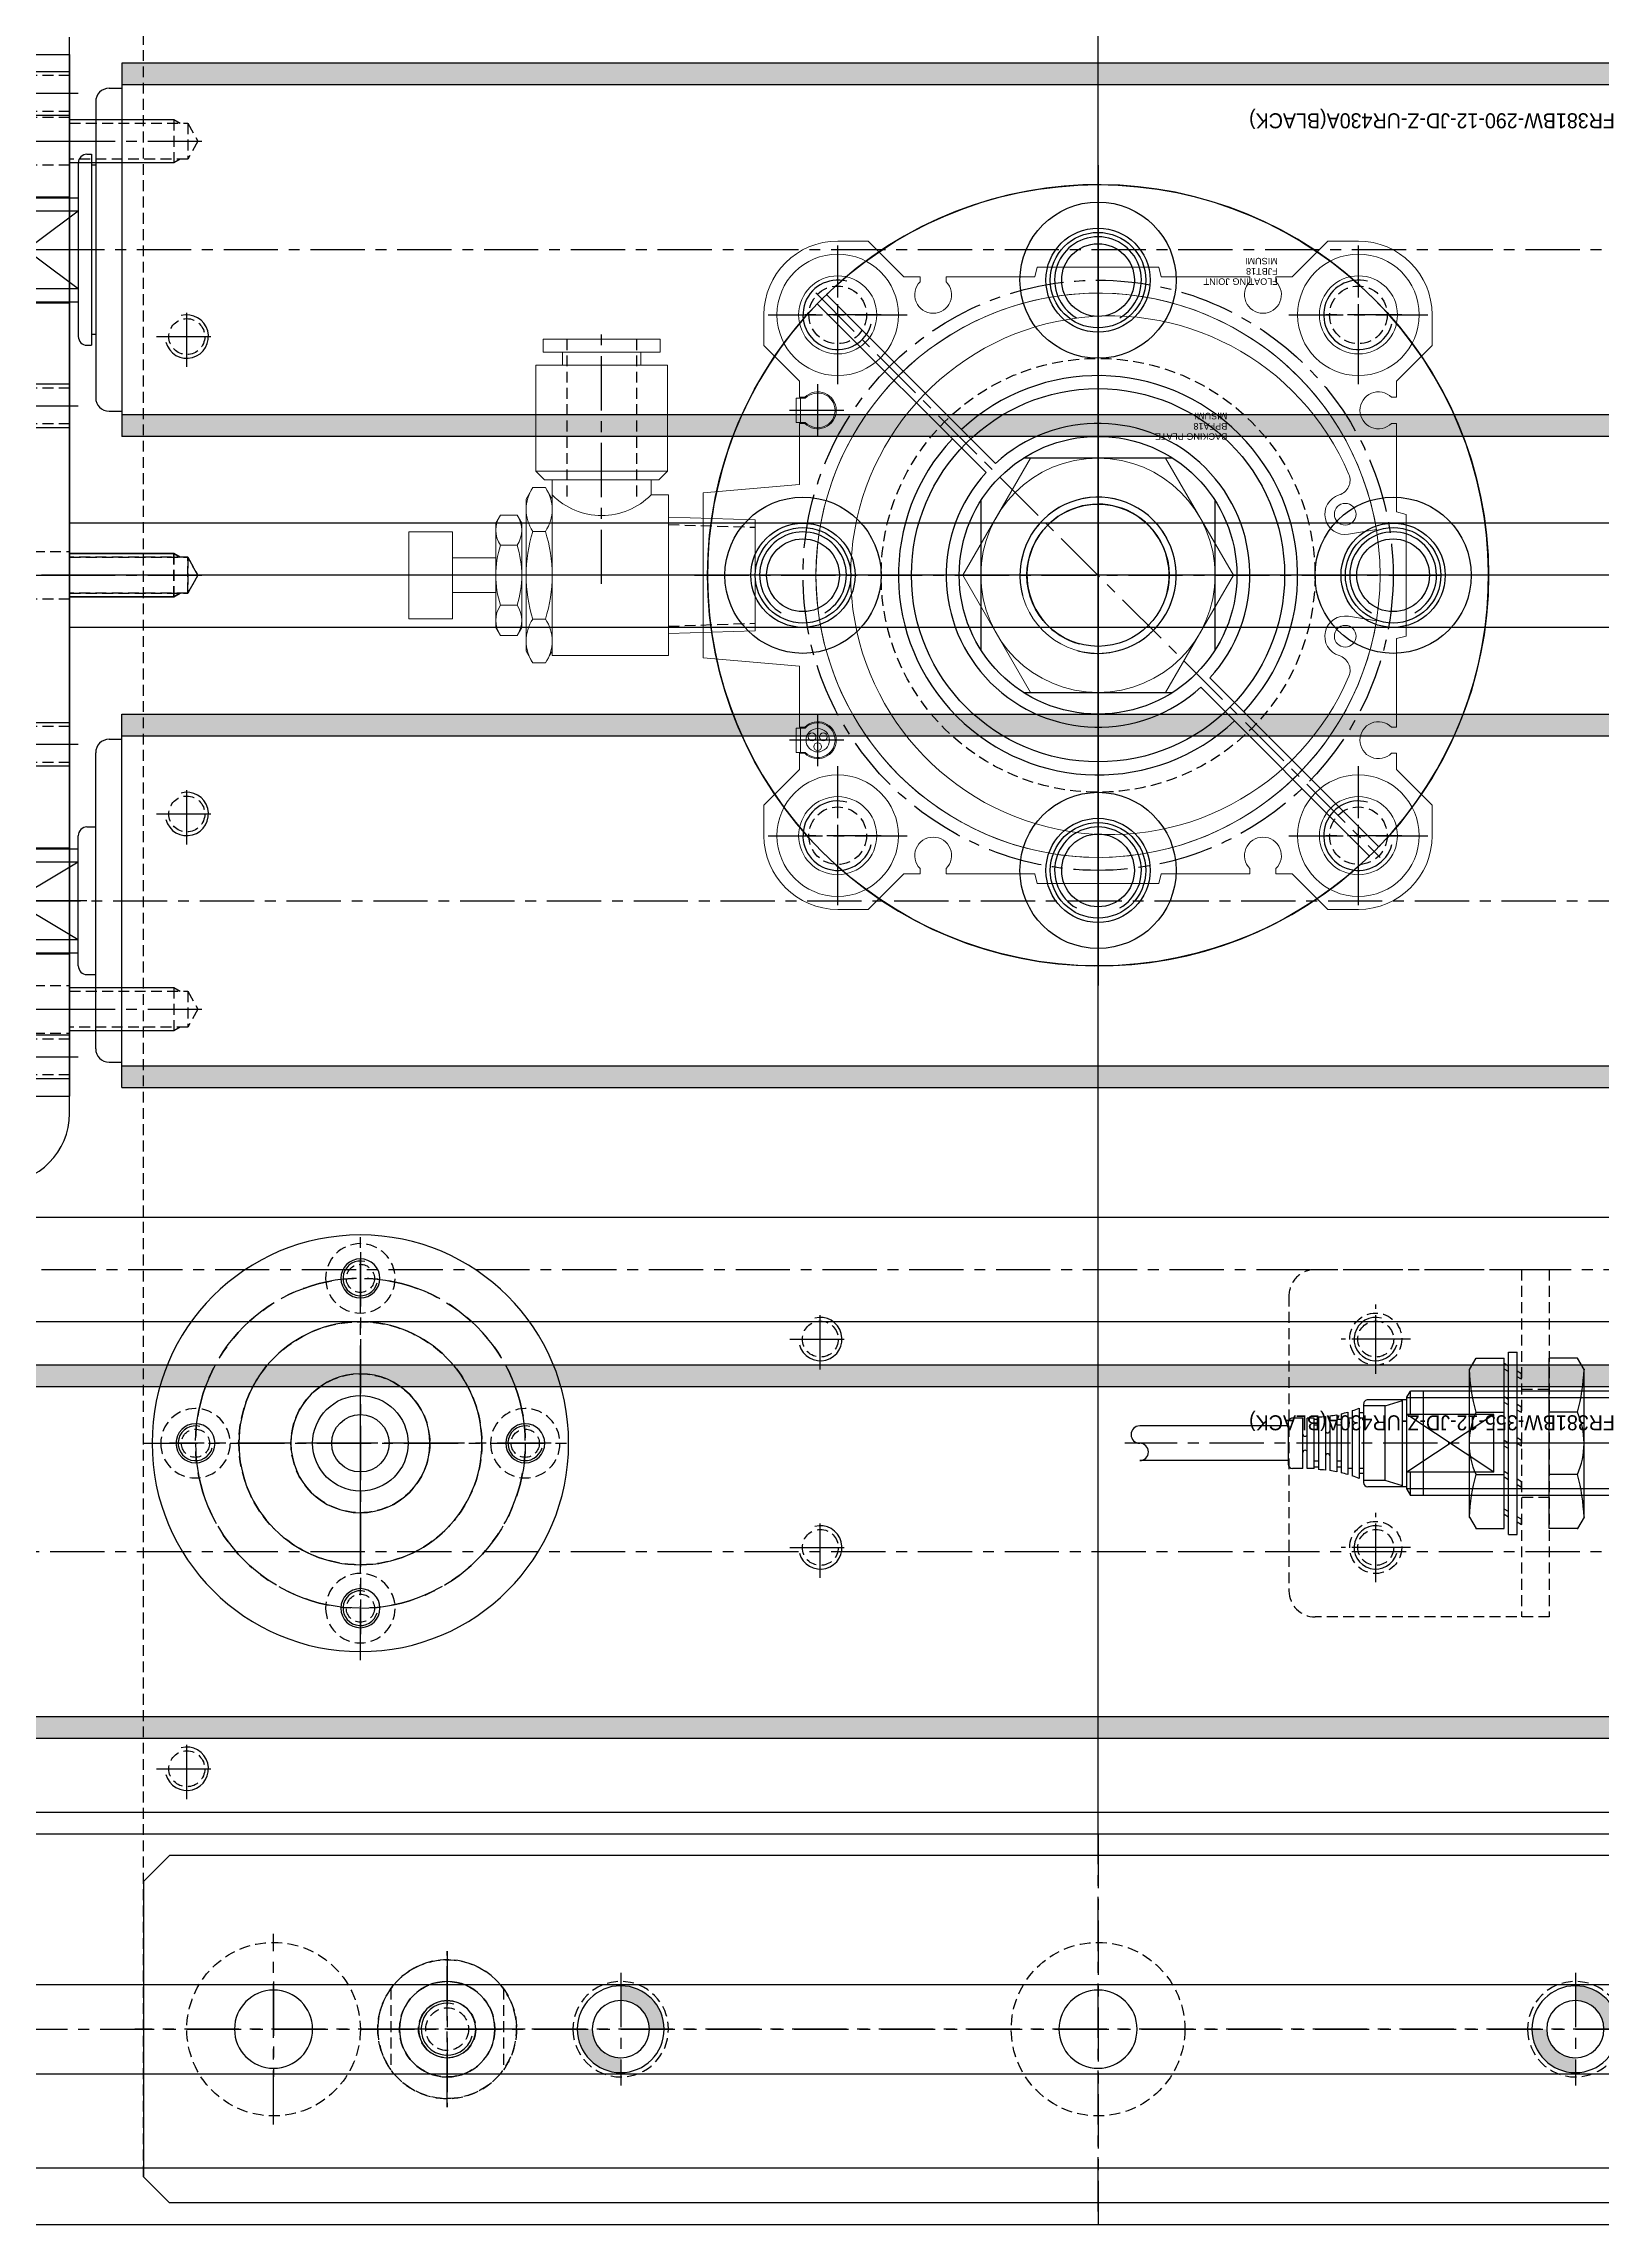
# Model space of a CAD drawing. Header units: inches. Extents: x 0 to 77285, y -118 to 40065.
# Drawn here: x 21728.1 to 21907.6, y 22990.6 to 23241.8 of the extents above; entities that cross this region are included whole.
import ezdxf
from ezdxf.enums import TextEntityAlignment as Align

# ---------------------------------------------------------------- set-up
doc = ezdxf.new("R2010")
doc.units = ezdxf.units.IN
doc.header["$LTSCALE"] = 5
doc.header["$MEASUREMENT"] = 0
doc.linetypes.add('CENTER', pattern=[2, 1.25, -0.25, 0.25, -0.25])
doc.linetypes.add('HIDDEN', pattern=[0.375, 0.25, -0.125])
for name, color, linetype in [('11', 1, 'CENTER'), ('22', 2, 'HIDDEN'), ('44', 4, 'Continuous'), ('55', 5, 'Continuous'), ('77', 40, 'HIDDEN'), ('99', 181, 'Continuous'), ('A', 8, 'Continuous'), ('AREA-HAT', 7, 'Continuous'), ('B', 123, 'Continuous'), ('BOM-T', 4, 'Continuous'), ('G', 231, 'Continuous'), ('T', 3, 'Continuous')]:
    doc.layers.add(name, color=color, linetype=linetype)
doc.layers.add('88', color=35, linetype='Continuous', lineweight=5)
doc.styles.add('SCI', font='')
doc.styles.get("Standard").update_dxf_attribs({"font": 'arial.ttf'})
doc.styles.get('SCI').set_extended_font_data('Gulim')

# ---------------------------------------------------------------- blocks, each defined once
blk = doc.blocks.new('A$C42c8eb8e')
h = blk.add_hatch(color=256)
h.dxf.hatch_style = 1
h.paths.add_polyline_path([(295, -19), (5, -19), (5, -21.5), (295, -21.5)])
h.paths.add_polyline_path([(295, 21.5), (5, 21.5), (5, 19), (295, 19)])
for p, q in [((295, 21.5), (5, 21.5)), ((295, 21.5), (295, -21.5)), ((295, 19), (5, 19)), ((296.46, 18.6), (295, 18.6)), ((298, 17.06), (298, -17.06)), ((299, 8.5), (298, 8.5)), ((300, 7.5), (300, -7.5)), ((314, 6), (300, 6)), ((315, 4.47), (300, 4.47)), ((315, -4.47), (300, 4.47)), ((315, 4.47), (300, -4.47)), ((315, -4.47), (300, -4.47)), ((314, -6), (300, -6)), ((299, -8.5), (298, -8.5)), ((295, -19), (5, -19)), ((296.46, -18.6), (295, -18.6)), ((295, -21.5), (5, -21.5))]:
    blk.add_line(p, q)
for centre, radius, start, end in [((296.46, 17.06), 1.54, 0, 90), ((299, 7.5), 1, 0, 90), ((299, -7.5), 1, 270, 0), ((296.46, -17.06), 1.54, 270, 0)]:
    blk.add_arc(centre, radius, start, end)
at = {"layer": '11'}
blk.add_line((316, 0), (-18, 0), dxfattribs=at)
blk = doc.blocks.new('A$C2e1bd1ee')
h = blk.add_hatch(color=256)
h.dxf.hatch_style = 1
h.paths.add_polyline_path([(355, 21.5), (0, 21.5), (0, 19), (355, 19)])
h.paths.add_polyline_path([(355, -19), (0, -19), (0, -21.5), (355, -21.5)])
for p, q in [((0, 21.5), (355, 21.5)), ((0, 19), (355, 19)), ((0, -19), (355, -19)), ((0, -21.5), (355, -21.5))]:
    blk.add_line(p, q)
at = {"layer": '11'}
blk.add_line((-18, 0), (373, 0), dxfattribs=at)
at = {"layer": '44', "style": 'SCI'}
blk.add_text('FR381BW-355-12-JD-Z-UR430A(BLACK)', height=1.7308, dxfattribs=at).set_placement((139.02, -14.86), align=Align.MIDDLE_CENTER)
blk = doc.blocks.new('A$C5f907870')
h = blk.add_hatch(color=256)
h.dxf.hatch_style = 1
h.paths.add_polyline_path([(290, 21.5), (0, 21.5), (0, 19), (290, 19)])
h.paths.add_polyline_path([(290, -19), (0, -19), (0, -21.5), (290, -21.5)])
for p, q in [((0, 21.5), (290, 21.5)), ((290, -21.5), (290, 21.5)), ((0, 19), (290, 19)), ((291.46, 18.6), (290, 18.6)), ((293, -17.06), (293, 17.06)), ((293.5, -11), (293.5, 11)), ((294, 11), (293.5, 11)), ((293, 9.75), (293.5, 9.75)), ((295, -10), (295, 10)), ((306, 6), (295, 6)), ((307, 4.47), (295, 4.47)), ((307, 4.47), (295, -4.47)), ((307, -4.47), (295, 4.47)), ((307, -4.47), (295, -4.47)), ((306, -6), (295, -6)), ((293, -9.75), (293.5, -9.75)), ((294, -11), (293.5, -11)), ((0, -19), (290, -19)), ((291.46, -18.6), (290, -18.6)), ((0, -21.5), (290, -21.5))]:
    blk.add_line(p, q)
for centre, radius, start, end in [((291.46, 17.06), 1.54, 0, 90), ((294, 10), 1, 0, 90), ((294, -10), 1, 270, 0), ((291.46, -17.06), 1.54, 270, 0)]:
    blk.add_arc(centre, radius, start, end)
at = {"layer": '11'}
blk.add_line((-18, 0), (308, 0), dxfattribs=at)
at = {"layer": '44', "style": 'SCI'}
blk.add_text('FR381BW-290-12-JD-Z-UR430A(BLACK)', height=1.7308, dxfattribs=at).set_placement((139.02, -14.86), align=Align.MIDDLE_CENTER)
blk = doc.blocks.new('A$C8ed1b21d')
for p, q in [((367, 0), (0, 0)), ((302, -80.5), (302, -204.5))]:
    blk.add_line(p, q)
for centre, radius in [((268.5, -42.5, 0), 5.5), ((268.5, -42.5, 0), 3.3), ((183.5, -108.5), 9), ((183.5, -108.5), 5.5), ((149.5, -142.5), 9), ((217.5, -142.5), 9), ((149.5, -142.5), 5.5), ((217.5, -142.5), 5.5), ((183.5, -176.5), 9), ((183.5, -176.5), 5.5)]:
    blk.add_circle(centre, radius)
blk.add_arc((310, -80.5), 8, 90, 180)
at = {"layer": '11'}
for p, q in [((183.5, 1), (183.5, -286)), ((268.5, -33.5, 0), (268.5, -51.5, 0)), ((259.5, -42.5, 0), (277.5, -42.5, 0)), ((303, -92.5), (286.21, -92.5)), ((-1, -142.5), (368, -142.5)), ((303, -142.5), (286.21, -142.5)), ((303, -192.5), (286.21, -192.5))]:
    blk.add_line(p, q, dxfattribs=at)
blk.add_circle((183.5, -142.5), 34, dxfattribs=at)
at = {"layer": '22'}
for p, q in [((287.21, -92.5), (288.4, -90.43)), ((288.4, -90.43), (302, -90.43)), ((288.4, -94.57), (288.4, -90.43)), ((290, -95), (290, -90)), ((288.4, -94.57), (287.21, -92.5)), ((302, -94.57), (288.4, -94.57)), ((287.21, -142.5), (288.4, -140.43)), ((288.4, -140.43), (302, -140.43)), ((288.4, -144.57), (288.4, -140.43)), ((290, -145), (290, -140)), ((288.4, -144.57), (287.21, -142.5)), ((302, -144.57), (288.4, -144.57)), ((287.21, -192.5), (288.4, -190.43)), ((288.4, -190.43), (302, -190.43)), ((288.4, -194.57), (288.4, -190.43)), ((290, -195), (290, -190)), ((288.4, -194.57), (287.21, -192.5)), ((302, -194.57), (288.4, -194.57))]:
    blk.add_line(p, q, dxfattribs=at)
blk.add_circle((268.5, -42.5, 0), 8, dxfattribs=at)
at = {"layer": 'T'}
for p, q in [((289.25, -90.43), (290, -90)), ((290, -90), (302, -90)), ((290, -95), (289.25, -94.57)), ((302, -95), (290, -95)), ((289.25, -140.43), (290, -140)), ((290, -140), (302, -140)), ((290, -145), (289.25, -144.57)), ((302, -145), (290, -145)), ((289.25, -190.43), (290, -190)), ((290, -190), (302, -190)), ((290, -195), (289.25, -194.57)), ((302, -195), (290, -195))]:
    blk.add_line(p, q, dxfattribs=at)
blk = doc.blocks.new('A$C873b79c8')
for p, q in [((0, 6), (302, 6, 0)), ((302, -6, 0), (302, 6, 0)), ((0, -6), (302, -6, 0))]:
    blk.add_line(p, q)
at = {"layer": '11'}
blk.add_line((-1, 0), (303, 0, 0), dxfattribs=at)
at = {"layer": '22'}
for p, q in [((288.4, 2.07, 0), (287.21, 0, 0)), ((287.21, 0, 0), (288.4, -2.07, 0)), ((302, 2.07, 0), (288.4, 2.07, 0)), ((288.4, 2.07, 0), (288.4, -2.07, 0)), ((290, 2.5, 0), (290, -2.5, 0)), ((288.4, -2.07, 0), (302, -2.07, 0))]:
    blk.add_line(p, q, dxfattribs=at)
at = {"layer": 'T'}
for p, q in [((290, 2.5, 0), (289.25, 2.07, 0)), ((302, 2.5, 0), (290, 2.5, 0)), ((289.25, -2.07, 0), (290, -2.5, 0)), ((290, -2.5, 0), (302, -2.5, 0))]:
    blk.add_line(p, q, dxfattribs=at)
blk = doc.blocks.new('A$Cb8b4a96a')
for p, q in [((0, 6), (367, 6)), ((0, -6), (367, -6))]:
    blk.add_line(p, q)
at = {"layer": '11'}
blk.add_line((-1, 0), (368, 0), dxfattribs=at)
blk = doc.blocks.new('A$Cabf963c1')
for p, q in [((-107, 187.5), (107, 187.5)), ((107, 187.5), (110, 184.5)), ((110, 184.5), (110, -184.5))]:
    blk.add_line(p, q)
for centre, radius in [((0, 167.5), 10), ((95, 167.5), 10), ((75, 167.5), 8), ((75, 167.5), 3.3), ((105, 137.5, 0), 2.07), ((85, 119, 0), 1.62), ((-32, 112, 0), 2.07), ((32, 112, 0), 2.07), ((85, 100, 0), 14), ((66, 100, 0), 1.62), ((104, 100, 0), 1.62), ((-32, 88, 0), 2.07), ((32, 88, 0), 2.07), ((85, 81, 0), 1.62), ((-30, 30), 3.32), ((30, 30), 3.32), ((105, 27.5, 0), 2.07), ((0, 0), 25), ((-30, -30), 3.32), ((30, -30), 3.32), ((105, -27.5, 0), 2.07)]:
    blk.add_circle(centre, radius)
at = {"layer": '11'}
for p, q in [((0, 188.5), (0, -188.5)), ((95, 178.5), (95, 156.5)), ((75, 176.5), (75, 158.5)), ((-111, 167.5), (111, 167.5)), ((105, 141, 0), (105, 134, 0)), ((108.5, 137.5, 0), (101.5, 137.5, 0)), ((85, 78, 0), (85, 122, 0)), ((-32, 115.5, 0), (-32, 108.5, 0)), ((32, 115.5, 0), (32, 108.5, 0)), ((-35.5, 112, 0), (-28.5, 112, 0)), ((35.5, 112, 0), (28.5, 112, 0)), ((63, 100, 0), (107, 100, 0)), ((-32, 91.5, 0), (-32, 84.5, 0)), ((32, 91.5, 0), (32, 84.5, 0)), ((-35.5, 88, 0), (-28.5, 88, 0)), ((35.5, 88, 0), (28.5, 88, 0)), ((-30, 35), (-30, 25)), ((30, 35), (30, 25)), ((105, 31, 0), (105, 24, 0)), ((-35, 30), (-25, 30)), ((25, 30), (35, 30)), ((108.5, 27.5, 0), (101.5, 27.5, 0)), ((-126, 0), (116, 0)), ((-30, -25), (-30, -35)), ((30, -25), (30, -35)), ((105, -24, 0), (105, -31, 0)), ((108.5, -27.5, 0), (101.5, -27.5, 0)), ((-35, -30), (-25, -30)), ((25, -30), (35, -30))]:
    blk.add_line(p, q, dxfattribs=at)
blk.add_circle((85, 100, 0), 19, dxfattribs=at)
at = {"layer": '22'}
blk.add_circle((75, 167.5), 5.5, dxfattribs=at)
at = {"layer": 'T'}
for centre, radius, start, end in [((105, 137.5, 0), 2.5, 15, 285), ((85, 119, 0), 2, 255, 165), ((-32, 112, 0), 2.5, 255, 165), ((32, 112, 0), 2.5, 15, 285), ((66, 100, 0), 2, 255, 165), ((104, 100, 0), 2, 255, 165), ((-32, 88, 0), 2.5, 255, 165), ((32, 88, 0), 2.5, 15, 285), ((85, 81, 0), 2, 255, 165), ((-30, 30), 4, 255, 165), ((30, 30), 4, 255, 165), ((105, 27.5, 0), 2.5, 15, 285), ((105, -27.5, 0), 2.5, 15, 285), ((-30, -30), 4, 255, 165), ((30, -30), 4, 255, 165)]:
    blk.add_arc(centre, radius, start, end, dxfattribs=at)
blk = doc.blocks.new('A$C8cd69f33')
for centre, radius in [((0, 0), 24), ((0, 19), 2.25), ((0, 0), 14), ((0, 0), 8), ((-19, 0), 2.25), ((19, 0), 2.25), ((0, -19), 2.25)]:
    blk.add_circle(centre, radius)
at = {"layer": '11'}
for p, q in [((0, 25), (0, -25)), ((-25, 0), (25, 0))]:
    blk.add_line(p, q, dxfattribs=at)
blk.add_circle((0, 0), 19, dxfattribs=at)
at = {"layer": '22'}
for centre in [(0, 19), (-19, 0), (19, 0), (0, -19)]:
    blk.add_circle(centre, 4, dxfattribs=at)
blk = doc.blocks.new('A$C155e952e')
for p, q in [((-4, 18.31), (-3.24, 19.63)), ((-4, 18.31), (-4, 1.31)), ((-3.24, 19.63), (0, 19.63)), ((0, 19.63), (0, 0)), ((-3.24, 13.41), (0, 13.41)), ((-3.24, 6.22), (0, 6.22)), ((-4, 1.31), (-3.24, 0)), ((-3.24, 0), (0, 0))]:
    blk.add_line(p, q)
for centre, radius, start, end in [((17.82, 19.18), 21.84, 182.2649, 195.323), ((4.92, 9.81), 8.92, 156.1938, 179.9413), ((4.92, 9.82), 8.92, 180.0587, 203.8062), ((17.82, 0.45), 21.84, 164.677, 177.7351)]:
    blk.add_arc(centre, radius, start, end)
for p in [(-4, 18.31), (-4, 18.31), (-3.24, 19.63), (-4, 1.31)]:
    blk.add_point(p)
blk = doc.blocks.new('A$C8b6cfe8f')
for p, q in [((0.5, 10.5), (0.5, -10.5)), ((1.5, 10.5), (0.5, 10.5)), ((1.5, 10.5), (1.5, -10.5)), ((0, 9.4), (0.5, 9.1)), ((0, 9.4), (0, 8.76)), ((0, 8.76), (0.5, 8.46)), ((1.5, 8.51), (2, 8.22)), ((1.5, 7.87), (2, 7.58)), ((2, 8.22), (2, 7.58)), ((0, 5.09), (0, 4.45)), ((0, 5.09), (0.5, 4.79)), ((0, 4.45), (0.5, 4.15)), ((1.5, 4.2), (2, 3.91)), ((1.5, 3.56), (2, 3.27)), ((2, 3.91), (2, 3.27)), ((0, 0.32), (0, -0.32)), ((0, 0.32), (0.5, 0.03)), ((1.5, 0.61), (2, 0.32)), ((2, 0.32), (2, -0.32)), ((0, -0.32), (0.5, -0.61)), ((1.5, -0.03), (2, -0.32)), ((0, -3.53), (0, -4.17)), ((0, -3.53), (0.5, -3.83)), ((0, -4.17), (0.5, -4.47)), ((1.5, -4.41), (2, -4.71)), ((2, -4.71), (2, -5.35)), ((0, -7.37), (0, -8.01)), ((0, -7.37), (0.5, -7.67)), ((1.5, -5.05), (2, -5.35)), ((0, -8.01), (0.5, -8.31)), ((1.5, -8.25), (2, -8.55)), ((1.5, -8.89), (2, -9.19)), ((2, -8.55), (2, -9.19)), ((1.5, -10.5), (0.5, -10.5))]:
    blk.add_line(p, q)
blk = doc.blocks.new('A$Ce7fb24a1')
for p, q in [((2.9, 5.25), (3.33, 6)), ((2.9, -5.25), (2.9, 5.25)), ((3.33, 6), (34, 6)), ((3.33, 6), (3.33, -6)), ((34.4, 5.3), (34, 6)), ((34, 6), (34, 3.32)), ((34.4, 5.3), (34.4, -5.3)), ((24.4, 3.32), (34.4, 3.32)), ((24.4, 3.32), (24.4, -3.32)), ((34.4, 5), (34.9, 5)), ((34.4, 5), (38.9, 5)), ((34.9, 5), (34.9, -5)), ((34.9, 4.92), (36.9, 4.3)), ((36.9, 4.3), (36.9, -4.3)), ((36.9, 4.3), (39.4, 4.3)), ((39.4, -4.5), (39.4, 4.5)), ((39.4, 3.5), (39.9, 3.5)), ((39.4, 2.9), (39.9, 2.9)), ((39.9, -4.05), (39.9, 4.05)), ((40.7, -3.76), (40.7, 3.76)), ((40.7, 2.9), (41.2, 2.9)), ((41.2, -3.6), (41.2, 3.6)), ((42, -3.39), (42, 3.39)), ((42, 2.75), (42.5, 2.75)), ((42.5, -3.29), (42.5, 3.29)), ((43.3, -3.15), (43.3, 3.15)), ((43.8, -3.09), (43.8, 3.1)), ((44.6, -3.03), (44.6, 3.03)), ((44.6, 2.75), (45.1, 2.75)), ((45.1, 2.9), (45.9, 2.9)), ((45.1, 2.9), (45.1, -2.9)), ((45.9, 2.9), (45.9, -2.9)), ((46.4, 2.9), (47.6, 2.9)), ((46.4, 2.9), (46.4, -2.9)), ((42, 2.07), (42.5, 2.07)), ((44.6, 2.07), (45.1, 2.07)), ((48.1, -2.4), (48.1, 2.4)), ((48.1, 2), (65.2, 2)), ((42, -2.08), (42.5, -2.08)), ((44.6, -2.08), (45.1, -2.08)), ((48.1, -2), (65.2, -2)), ((24.4, -3.32), (34.4, -3.32)), ((34, -3.32), (34, -6)), ((34.4, -5), (38.9, -5)), ((36.9, -4.3), (34.9, -4.92)), ((36.9, -4.3), (39.4, -4.3)), ((39.4, -2.9), (39.9, -2.9)), ((39.4, -3.5), (39.9, -3.5)), ((40.7, -2.9), (41.2, -2.9)), ((42, -2.75), (42.5, -2.75)), ((44.6, -2.75), (45.1, -2.75)), ((45.1, -2.9), (45.9, -2.9)), ((46.4, -2.9), (47.6, -2.9)), ((3.33, -6), (2.9, -5.25)), ((3.33, -6), (34, -6)), ((34.4, -5.3), (34, -6))]:
    blk.add_line(p, q)
for centre, radius, start, end in [((38.9, 4.5), 0.5, 0, 90), ((45.27, 17.52), 14.5, 248.279, 251.645), ((45.27, 17.52), 14.5, 253.714, 256.982), ((45.27, 17.52), 14.5, 259.002, 262.207), ((45.27, 17.52), 14.5, 264.196, 267.367), ((47.6, 2.4), 0.5, 0, 90), ((43.55, 1.45), 0.25, 180, 270), ((43.55, 1.45), 0.25, 270, 0), ((46.15, 1.05), 0.25, 180, 0), ((65.2, 1), 1, 90, 270), ((65.2, -1), 1, 270, 90), ((43.55, -1.45), 0.25, 90, 180), ((43.55, -1.45), 0.25, 0, 90), ((46.15, -1.05), 0.25, 0, 180), ((47.6, -2.4), 0.5, 270, 0), ((38.9, -4.5), 0.5, 270, 0), ((45.27, -17.52), 14.5, 108.355, 111.721), ((45.27, -17.52), 14.5, 103.018, 106.286), ((45.27, -17.52), 14.5, 97.7934, 100.998), ((45.27, -17.52), 14.5, 92.6334, 95.8036)]:
    blk.add_arc(centre, radius, start, end)
at = {"layer": '11'}
for p, q in [((0.9, -0.5), (0.9, 0.5)), ((0.9, 0), (66.93, 0))]:
    blk.add_line(p, q, dxfattribs=at)
blk.add_circle((0.9, 0), 0.5, dxfattribs=at)
at = {"layer": 'A'}
for p, q in [((9, 6), (9, -6)), ((32.5, 6), (32.5, -6)), ((24.4, 3.32), (34.4, -3.32)), ((24.4, -3.32), (34.4, 3.32))]:
    blk.add_line(p, q, dxfattribs=at)
at = {"layer": 'T'}
for p, q in [((2.9, 5.25), (34.4, 5.25)), ((2.9, -5.25), (34.4, -5.25))]:
    blk.add_line(p, q, dxfattribs=at)
blk = doc.blocks.new('A$C4cbbdcd7')
for p, q in [((0, -20), (0, 20)), ((0, 20), (27, 20, 0)), ((3.2, -20), (3.2, 20)), ((30, -17, 0), (30, 17, 0)), ((0, -20), (27, -20, 0))]:
    blk.add_line(p, q)
for centre in [(20, 12, 0), (20, -12, 0)]:
    blk.add_circle(centre, 3)
for centre, start, end in [((27, 17), 0, 90), ((27, -17), 270, 0)]:
    blk.add_arc(centre, 3, start, end)
at = {"layer": '11'}
for p, q in [((20, 16, 0), (20, 8, 0)), ((16, 12, 0), (24, 12, 0)), ((-1, 0), (4.2, 0)), ((20, -8, 0), (20, -16, 0)), ((16, -12, 0), (24, -12, 0))]:
    blk.add_line(p, q, dxfattribs=at)
at = {"layer": '22'}
for p, q in [((0, 6.25), (3.2, 6.25)), ((3.2, -6.25), (0, -6.25))]:
    blk.add_line(p, q, dxfattribs=at)
blk = doc.blocks.new('A$C48e41ac9')
for centre, radius in [((0, 0), 45), ((0, 34), 6), ((-34, 0), 6), ((34, 0), 6), ((0, -34), 6)]:
    blk.add_circle(centre, radius)
at = {"layer": '11'}
for p, q in [((0, -47.25), (0, 47.25)), ((-47.25, 0), (47.25, 0))]:
    blk.add_line(p, q, dxfattribs=at)
blk.add_circle((0, 0), 34, dxfattribs=at)
at = {"layer": 'BOM-T', "color": 4}
for s, p in [('BACKING PLATE', (-14.89, -15.98)), ('BPFA18', (-14.89, -17.16)), ('MISUMI', (-14.89, -18.34))]:
    blk.add_text(s, height=0.75, dxfattribs=at).set_placement(p, align=Align.MIDDLE_LEFT)
blk = doc.blocks.new('A$C461d25e4')
for p, q in [((34.3, 20.4), (34.3, 17.6)), ((-15.59, 0), (-7.79, 13.5)), ((-7.79, 13.5), (7.79, 13.5)), ((7.79, 13.5), (15.59, 0)), ((63.68, 5.05), (65.12, 5.05)), ((66.94, 3.46), (68.86, 3.46)), ((-7.79, -13.5), (-15.59, 0)), ((15.59, 0), (7.79, -13.5)), ((74.4, 2), (69.4, 2)), ((74.4, -2), (69.4, -2)), ((66.94, -3.46), (68.86, -3.46)), ((63.68, -5.05), (65.12, -5.05)), ((51.5, -11), (51.5, -9.25)), ((62.9, -11), (62.9, -9.25)), ((49.6, -12), (64.8, -12)), ((7.79, -13.5), (-7.79, -13.5)), ((34.3, -17.6), (34.3, -20.4)), ((52.7, -25.7), (52.7, -24.2)), ((61.7, -25.7), (61.7, -24.2))]:
    blk.add_line(p, q)
for points in [[(7, -35.5), (7.29, -34.4), (17.5, -34.4), (17.5, -33.81, -2.42), (20.5, -33.81), (20.5, -34.4), (22.38, -34.4), (26.48, -38.5), (30, -38.5, 0.414), (38.5, -30), (38.5, -26.48), (34.4, -22.38), (34.4, -20.5), (33.8, -20.5, -2.42), (33.8, -17.5), (34.4, -17.5), (34.4, -10.47), (45.5, -9.5), (45.5, 9.5), (34.4, 10.47), (34.4, 17.5), (33.8, 17.5, -2.42), (33.8, 20.5), (34.4, 20.5), (34.4, 22.38), (38.5, 26.48), (38.5, 30, 0.414), (30, 38.5), (26.48, 38.5), (22.38, 34.4), (20.5, 34.4), (20.5, 33.8, -2.42), (17.5, 33.8), (17.5, 34.4), (7.29, 34.4), (7, 35.5), (-7, 35.5), (-7.29, 34.4), (-17.5, 34.4), (-17.5, 33.8, -2.42), (-20.5, 33.8), (-20.5, 34.4), (-22.38, 34.4), (-26.48, 38.5), (-30, 38.5, 0.414), (-38.5, 30), (-38.5, 26.48), (-34.4, 22.38), (-34.4, 20.5), (-33.81, 20.5, -2.42), (-33.81, 17.5), (-34.4, 17.5), (-34.4, 7.29), (-35.5, 7), (-35.5, -7), (-34.4, -7.29), (-34.4, -17.5), (-33.81, -17.5, -2.42), (-33.81, -20.5), (-34.4, -20.5), (-34.4, -22.38), (-38.5, -26.48), (-38.5, -30, 0.414), (-30, -38.5), (-26.48, -38.5), (-22.38, -34.4), (-20.5, -34.4), (-20.5, -33.81, -2.42), (-17.5, -33.81), (-17.5, -34.4), (-7.29, -34.4), (-7, -35.5), (7, -35.5)], [(-32.07, -5.26, 0.922), (32.5, 0, 0.922), (-32.07, 5.26), (-28.86, 4.73, 0.944), (-27.8, 9.26, -0.446), (-28.9, 11.62, -0.818), (28.5, 0, -0.818), (-28.9, -11.62, -0.446), (-27.8, -9.26, 0.944), (-28.86, -4.73)], [(34.8, 17.6), (33.73, 17.6, -2.448776), (33.73, 20.4), (34.8, 20.4)], [(63.68, 5.05, -0.309401), (63.68, 10.1), (65.12, 10.1, -0.309401), (65.12, 5.05, -0.154701), (65.12, -5.05, -0.309401), (65.12, -10.1), (63.68, -10.1, -0.309401), (63.68, -5.05, -0.154701)], [(49.5, 9.25), (62.9, 9.25), (62.9, -9.25, 0.414214), (51.5, -9.25), (49.5, -9.25)], [(66.94, 3.46, -0.309401), (66.94, 6.93), (68.86, 6.93, -0.309401), (68.86, 3.46, -0.154701), (68.86, -3.46, -0.309401), (68.86, -6.93), (66.94, -6.93, -0.309401), (66.94, -3.46, -0.154701)], [(34.8, -20.4), (33.73, -20.4, -2.448776), (33.73, -17.6), (34.8, -17.6)]]:
    blk.add_lwpolyline(points, format="xyb", close=True)
for points in [[(63.68, 10.1), (62.9, 8.75), (62.9, -8.75), (63.68, -10.1)], [(65.12, 10.1), (65.9, 8.75), (65.9, -8.75), (65.12, -10.1)], [(49.5, 6.7), (39.5, 6.39), (39.5, -6.39), (49.5, -6.7)], [(66.94, 6.93), (66.4, 6), (66.4, -6), (66.94, -6.93)], [(68.86, 6.93), (69.4, 6), (69.4, -6), (68.86, -6.93)]]:
    blk.add_lwpolyline(points)
for points in [[(65.9, 6), (66.4, 6), (66.4, -6), (65.9, -6)], [(74.4, 5), (79.4, 5), (79.4, -5), (74.4, -5)], [(49.6, -12), (50.6, -11), (63.8, -11), (64.8, -12), (64.8, -24.2), (64.8, -24.2), (49.6, -24.2), (49.6, -24.2)], [(50.45, -25.7), (63.95, -25.7), (63.95, -27.2), (50.45, -27.2)]]:
    blk.add_lwpolyline(points, close=True)
for centre, radius in [((-30, 30), 7), ((30, 30), 7), ((-30, 30), 4.5), ((30, 30), 4.5), ((0, 0), 32.5), ((32.3, 19), 1.35), ((32.3, 19.75), 0.45), ((31.65, 18.62), 0.45), ((32.95, 18.62), 0.45), ((0, 0), 13.5), ((-28.48, 7.03), 1.25), ((0, 0), 9), ((-28.48, -7.03), 1.25), ((-30, -30), 7), ((30, -30), 7), ((-30, -30), 4.5), ((30, -30), 4.5)]:
    blk.add_circle(centre, radius)
at = {"layer": '11'}
for p, q in [((-30, 38), (-30, 22)), ((0, 39.5), (0, -39.5)), ((30, 38), (30, 22)), ((-22, 30), (-38, 30)), ((38, 30), (22, 30)), ((32.3, 22), (32.3, 16)), ((29.3, 19), (36.38, 19)), ((46.5, 0), (-39.5, 0)), ((38.5, 0), (80.4, 0)), ((57.2, 1), (57.2, -28.2)), ((32.3, -16), (32.3, -22)), ((29.3, -19), (36.38, -19)), ((-30, -22), (-30, -38)), ((30, -22), (30, -38)), ((-22, -30), (-38, -30)), ((38, -30), (22, -30))]:
    blk.add_line(p, q, dxfattribs=at)
at = {"layer": '22'}
for p, q in [((49.5, 5.85), (39.5, 5.53)), ((49.5, -5.85), (39.5, -5.53)), ((53.2, -27.2), (53.2, -8.7)), ((61.2, -27.2), (61.2, -8.7))]:
    blk.add_line(p, q, dxfattribs=at)
at = {"layer": 'T'}
blk.add_arc((0, 0), 8.19, 165, 75, dxfattribs=at)
blk = doc.blocks.new('A$C2225790b')
for p, q in [((-12.89, 11.83), (-32.35, 31.29)), ((-31.29, 32.35), (-11.83, 12.89)), ((12.89, -11.83), (32.35, -31.29)), ((31.29, -32.35), (11.83, -12.89))]:
    blk.add_line(p, q)
for centre in [(0, 34), (-34, 0), (34, 0), (0, -34)]:
    blk.add_circle(centre, 4.19)
for radius, start, end in [(45, 315.955, 134.045), (45, 135.955, 314.045), (23, 316.8687, 133.1313), (23, 136.8687, 313.1313), (17.5, 317.4563, 132.5437), (17.5, 137.4563, 312.5437)]:
    blk.add_arc((0, 0), radius, start, end)
at = {"layer": '11'}
for p, q in [((0, -46), (0, 46)), ((32.52, -32.52), (-32.52, 32.52)), ((-46, 0), (46, 0))]:
    blk.add_line(p, q, dxfattribs=at)
blk.add_circle((0, 0), 34, dxfattribs=at)
at = {"layer": 'T'}
for centre in [(0, 34), (-34, 0), (34, 0), (0, -34)]:
    blk.add_arc(centre, 5, 120, 60, dxfattribs=at)
at = {"layer": 'BOM-T', "color": 4}
for s, p in [('FLOATING JOINT', (-20.72, -33.83)), ('FJBT18', (-20.72, -35.01)), ('MISUMI', (-20.72, -36.19))]:
    blk.add_text(s, height=0.75, dxfattribs=at).set_placement(p, align=Align.MIDDLE_LEFT)
blk = doc.blocks.new('A$Cc19b1ef1')
for p, q in [((8.59, 13.5), (-8.59, 13.5)), ((-13.5, 8.59), (-13.5, -8.59)), ((13.5, -8.59), (13.5, 8.59)), ((-8.59, -13.5), (8.59, -13.5))]:
    blk.add_line(p, q)
for radius in [21.5, 16, 8.19]:
    blk.add_circle((0, 0), radius)
at = {"layer": '11'}
for p, q in [((0, -22.5), (0, 22.5)), ((-22.5, 0), (22.5, 0))]:
    blk.add_line(p, q, dxfattribs=at)
at = {"layer": 'T'}
blk.add_arc((0, 0), 9, 75, 15, dxfattribs=at)
blk = doc.blocks.new('A$C08521c32')
at = {"layer": 'AREA-HAT'}
h = blk.add_hatch(color=256, dxfattribs=at)
h.dxf.hatch_style = 1
h.paths.add_polyline_path([(-55, 3.3), (-55, 5, 0.414214), (-60, 0), (-58.3, 0, -0.414214)])
h.paths.add_polyline_path([(-50, 0), (-51.7, 0, -0.414214), (-55, -3.3), (-55, -5, 0.414214)])
h = blk.add_hatch(color=256, dxfattribs=at)
h.dxf.hatch_style = 1
h.paths.add_polyline_path([(55, 3.3), (55, 5, 0.414214), (50, 0), (51.7, 0, -0.414214)])
h.paths.add_polyline_path([(60, 0), (58.3, 0, -0.414214), (55, -3.3), (55, -5, 0.414214)])
for p, q in [((-110, 17, 0), (-107, 20, 0)), ((-107, 20, 0), (107, 20, 0)), ((107, 20, 0), (110, 17, 0)), ((-110, 17, 0), (-110, -17, 0)), ((110, 17, 0), (110, -17, 0)), ((-110, -17, 0), (-107, -20, 0)), ((107, -20, 0), (110, -17, 0)), ((-107, -20, 0), (107, -20, 0))]:
    blk.add_line(p, q)
for centre, radius in [((-75, 0), 5.5), ((75, 0), 5.5), ((-95, 0, 0), 4.5), ((-75, 0), 3.3), ((-55, 0, 0), 5), ((-55, 0, 0), 3.3), ((0, 0, 0), 4.5), ((55, 0, 0), 5), ((55, 0, 0), 3.3), ((75, 0), 3.3), ((95, 0, 0), 4.5)]:
    blk.add_circle(centre, radius)
at = {"layer": '11'}
for p, q in [((0, 22.51, 0), (0, -22.49, 0)), ((-75, -9), (-75, 9)), ((75, -9), (75, 9)), ((-95, 5.5, 0), (-95, -5.5, 0)), ((-55, 6.5, 0), (-55, -6.5, 0)), ((55, 6.5, 0), (55, -6.5, 0)), ((95, 5.5, 0), (95, -5.5, 0)), ((-111, 0, 0), (111, 0, 0))]:
    blk.add_line(p, q, dxfattribs=at)
at = {"layer": '22'}
for centre, radius in [((-75, 0), 8), ((75, 0), 8), ((-55, 0, 0), 5.5), ((55, 0, 0), 5.5)]:
    blk.add_circle(centre, radius, dxfattribs=at)
blk = doc.blocks.new('A$C59941990')
for p, q in [((-60, 0), (60, 0)), ((-43.6, -6), (-43.6, 0)), ((-31.4, -6), (-31.4, 0)), ((31.4, -6), (31.4, 0)), ((43.6, -6), (43.6, 0)), ((60, -6), (60, 0)), ((-60, -6), (-60, 0)), ((-60, -6), (60, -6))]:
    blk.add_line(p, q)
at = {"layer": '11'}
for p, q in [((-55.5, 1), (-55.5, -7)), ((-50, -7), (-50, 1)), ((-37.5, 2), (-37.5, -8)), ((-19.5, 1), (-19.5, -7)), ((0, -7), (0, 1)), ((19.5, 1), (19.5, -7)), ((37.5, 2), (37.5, -8)), ((50, -7), (50, 1)), ((55.5, 1), (55.5, -7))]:
    blk.add_line(p, q, dxfattribs=at)
at = {"layer": '22'}
for p, q in [((-57.57, 0), (-57.57, -6)), ((-53.43, 0), (-53.43, -6)), ((-21.57, 0), (-21.57, -6)), ((-17.43, 0), (-17.43, -6)), ((17.43, 0), (17.43, -6)), ((21.57, 0), (21.57, -6)), ((53.43, 0), (53.43, -6)), ((57.57, 0), (57.57, -6))]:
    blk.add_line(p, q, dxfattribs=at)
at = {"layer": '77'}
for p, q in [((-52.75, 0), (-52.75, -6)), ((-47.25, 0), (-47.25, -6)), ((-2.75, -6), (-2.75, 0)), ((2.75, 0), (2.75, -6)), ((47.25, -6), (47.25, 0)), ((52.75, -6), (52.75, 0))]:
    blk.add_line(p, q, dxfattribs=at)
at = {"layer": 'T'}
for p, q in [((-58, 0), (-58, -6)), ((-53, -6), (-53, 0)), ((-22, 0), (-22, -6)), ((-17, 0), (-17, -6)), ((17, 0), (17, -6)), ((22, 0), (22, -6)), ((53, 0), (53, -6)), ((58, 0), (58, -6))]:
    blk.add_line(p, q, dxfattribs=at)
blk = doc.blocks.new('A$Cbfa1360d')
for centre, radius in [((0, 0, 0), 8), ((0, 0), 2.46)]:
    blk.add_circle(centre, radius)
at = {"layer": '11'}
for p, q in [((0, -9, 0), (0, 9, 0)), ((-9, 0, 0), (9, 0, 0))]:
    blk.add_line(p, q, dxfattribs=at)
at = {"layer": '22'}
for p, q in [((-6.5, -4.66, 0), (-6.5, 4.66, 0)), ((6.5, -4.66, 0), (6.5, 4.66, 0))]:
    blk.add_line(p, q, dxfattribs=at)
at = {"layer": 'T'}
blk.add_arc((0, 0), 3, 255, 165, dxfattribs=at)
blk = doc.blocks.new('A$C740f11e8')
at = {"xscale": -1, "rotation": 180}
blk.add_blockref('A$C08521c32', (0, 167.5), dxfattribs=at)
for name, p in [('A$C8ed1b21d', (-183.5, 142.5)), ('A$Cb8b4a96a', (-183.5, 80)), ('A$C873b79c8', (-183.5, 0, 0))]:
    blk.add_blockref(name, p)
at = {"rotation": 90}
blk.add_blockref('A$C59941990', (118.5, 0), dxfattribs=at)
at = {"layer": '22'}
for name, p in [('A$Cabf963c1', (0, 0)), ('A$Cbfa1360d', (75, 167.5, 0))]:
    blk.add_blockref(name, p, dxfattribs=at)
at = {"layer": '44', "xscale": -1}
blk.add_blockref('A$C8cd69f33', (85, 100, 0), dxfattribs=at)
at = {"layer": '55'}
for name, p in [('A$C155e952e', (-52, 90.19, 0)), ('A$C8b6cfe8f', (-48.8, 100, 0)), ('A$Ce7fb24a1', (-70, 100, 0)), ('A$C42c8eb8e', (-182.5, 37.5))]:
    blk.add_blockref(name, p, dxfattribs=at)
at = {"layer": '55', "xscale": -1}
blk.add_blockref('A$C155e952e', (-46.8, 90.19, 0), dxfattribs=at)
at = {"layer": '77'}
blk.add_blockref('A$C4cbbdcd7', (-52, 100, 0), dxfattribs=at)
at = {"layer": '88'}
blk.add_blockref('A$C461d25e4', (0, 0), dxfattribs=at)
at = {"layer": '99'}
for name in ['A$C48e41ac9', 'A$C2225790b', 'A$Cc19b1ef1']:
    blk.add_blockref(name, (0, 0), dxfattribs=at)
at = {"layer": 'B'}
for name, p in [('A$C2e1bd1ee', (-177.5, 112.5)), ('A$C5f907870', (-177.5, -37.5))]:
    blk.add_blockref(name, p, dxfattribs=at)
blk = doc.blocks.new('A$Ca5de7116')
blk.add_blockref('A$C740f11e8', (0, 0))
blk = doc.blocks.new('A$C37b407a2')
for p, q in [((-22.5, -720), (-22.5, 7550)), ((22.5, -720), (22.5, 7550))]:
    blk.add_line(p, q)
at = {"layer": '11'}
for p, q in [((-167.5, 7550), (-167.5, -720)), ((0, -720), (0, 7550))]:
    blk.add_line(p, q, dxfattribs=at)
at = {"layer": 'B'}
for p, q in [((-5.15, -720), (-5.15, 7550)), ((5.15, -720), (5.15, 7550))]:
    blk.add_line(p, q, dxfattribs=at)
at = {"layer": 'G'}
blk.add_line((16, -720), (16, 7550), dxfattribs=at)

msp = doc.modelspace()

# ---------------------------------------------------------------- block references
for name, p, rotation in [('A$C37b407a2', (22064.6497809, 23013.05047629), 270), ('A$Ca5de7116', (21849.6497809, 23180.53934497, 0), 180)]:
    msp.add_blockref(name, p, dxfattribs=dict(rotation=rotation))

doc.saveas('drawing.dxf')
